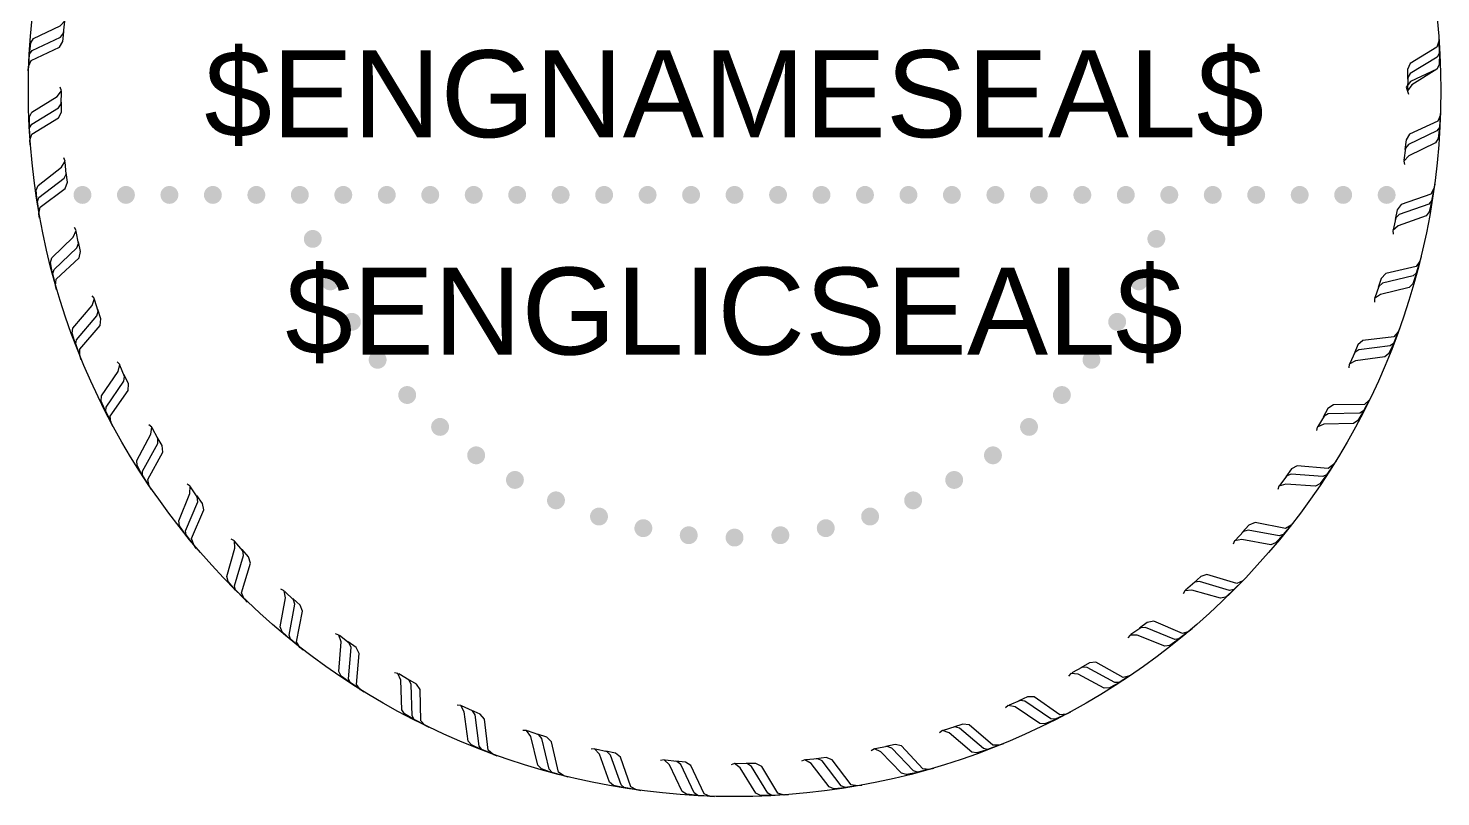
# Model space of a CAD drawing. Extents: x -0.81 to 0.81, y -0.81 to 0.81.
# Drawn here: x -0.812 to 0.812, y -0.812 to 0.072 of the extents above; entities that cross this region are included whole.
import ezdxf
from ezdxf.enums import TextEntityAlignment as Align

# ---------------------------------------------------------------- set-up
doc = ezdxf.new("R2010")
doc.units = 0
doc.header["$LTSCALE"] = 0.01
doc.header["$MEASUREMENT"] = 0
doc.layers.get('0').update_dxf_attribs({"lineweight": 20})
doc.layers.add('G-NPLT', color=252, linetype='Continuous', lineweight=20, plot=False)
doc.styles.add('COA', font='arial.ttf')

msp = doc.modelspace()

# ---------------------------------------------------------------- hatches: boundary and pattern name
at = {"linetype": 'ByBlock', "lineweight": -2, "transparency": 16777216}
h = msp.add_hatch(color=0, dxfattribs=at)
edge = h.paths.add_edge_path()
edge.add_arc((-0.75, -0.12), 0.0103, 180, 540, ccw=False)
h = msp.add_hatch(color=0, dxfattribs=at)
edge = h.paths.add_edge_path()
edge.add_arc((-0.7, -0.12), 0.0103, 180, 540, ccw=False)
h = msp.add_hatch(color=0, dxfattribs=at)
edge = h.paths.add_edge_path()
edge.add_arc((-0.65, -0.12), 0.0103, 180, 540, ccw=False)
h = msp.add_hatch(color=0, dxfattribs=at)
edge = h.paths.add_edge_path()
edge.add_arc((-0.6, -0.12), 0.0103, 180, 540, ccw=False)
h = msp.add_hatch(color=0, dxfattribs=at)
edge = h.paths.add_edge_path()
edge.add_arc((-0.55, -0.12), 0.0103, 180, 540, ccw=False)
h = msp.add_hatch(color=0, dxfattribs=at)
edge = h.paths.add_edge_path()
edge.add_arc((-0.5, -0.12), 0.0103, -180, 180)
h = msp.add_hatch(color=0, dxfattribs=at)
edge = h.paths.add_edge_path()
edge.add_arc((-0.5, -0.12), 0.0103, 180, 540, ccw=False)
h = msp.add_hatch(color=0, dxfattribs=at)
edge = h.paths.add_edge_path()
edge.add_arc((-0.45, -0.12), 0.0103, 180, 540, ccw=False)
h = msp.add_hatch(color=0, dxfattribs=at)
edge = h.paths.add_edge_path()
edge.add_arc((-0.4, -0.12), 0.0103, 180, 540, ccw=False)
h = msp.add_hatch(color=0, dxfattribs=at)
edge = h.paths.add_edge_path()
edge.add_arc((-0.35, -0.12), 0.0103, 180, 540, ccw=False)
h = msp.add_hatch(color=0, dxfattribs=at)
edge = h.paths.add_edge_path()
edge.add_arc((-0.3, -0.12), 0.0103, 180, 540, ccw=False)
h = msp.add_hatch(color=0, dxfattribs=at)
edge = h.paths.add_edge_path()
edge.add_arc((-0.25, -0.12), 0.0103, 180, 540, ccw=False)
h = msp.add_hatch(color=0, dxfattribs=at)
edge = h.paths.add_edge_path()
edge.add_arc((-0.2, -0.12), 0.0103, 180, 540, ccw=False)
h = msp.add_hatch(color=0, dxfattribs=at)
edge = h.paths.add_edge_path()
edge.add_arc((-0.15, -0.12), 0.0103, 180, 540, ccw=False)
h = msp.add_hatch(color=0, dxfattribs=at)
edge = h.paths.add_edge_path()
edge.add_arc((-0.1, -0.12), 0.0103, 180, 540, ccw=False)
h = msp.add_hatch(color=0, dxfattribs=at)
edge = h.paths.add_edge_path()
edge.add_arc((-0.05, -0.12), 0.0103, 180, 540, ccw=False)
h = msp.add_hatch(color=0, dxfattribs=at)
edge = h.paths.add_edge_path()
edge.add_arc((0, -0.12), 0.0103, 0, 360)
h = msp.add_hatch(color=0, dxfattribs=at)
edge = h.paths.add_edge_path()
edge.add_arc((0, -0.12), 0.0103, 180, 540, ccw=False)
h = msp.add_hatch(color=0, dxfattribs=at)
edge = h.paths.add_edge_path()
edge.add_arc((0.05, -0.12), 0.0103, 0, 360)
h = msp.add_hatch(color=0, dxfattribs=at)
edge = h.paths.add_edge_path()
edge.add_arc((0.1, -0.12), 0.0103, 0, 360)
h = msp.add_hatch(color=0, dxfattribs=at)
edge = h.paths.add_edge_path()
edge.add_arc((0.15, -0.12), 0.0103, 0, 360)
h = msp.add_hatch(color=0, dxfattribs=at)
edge = h.paths.add_edge_path()
edge.add_arc((0.2, -0.12), 0.0103, 0, 360)
h = msp.add_hatch(color=0, dxfattribs=at)
edge = h.paths.add_edge_path()
edge.add_arc((0.25, -0.12), 0.0103, 0, 360)
h = msp.add_hatch(color=0, dxfattribs=at)
edge = h.paths.add_edge_path()
edge.add_arc((0.3, -0.12), 0.0103, 0, 360)
h = msp.add_hatch(color=0, dxfattribs=at)
edge = h.paths.add_edge_path()
edge.add_arc((0.35, -0.12), 0.0103, 0, 360)
h = msp.add_hatch(color=0, dxfattribs=at)
edge = h.paths.add_edge_path()
edge.add_arc((0.4, -0.12), 0.0103, 0, 360)
h = msp.add_hatch(color=0, dxfattribs=at)
edge = h.paths.add_edge_path()
edge.add_arc((0.45, -0.12), 0.0103, 0, 360)
h = msp.add_hatch(color=0, dxfattribs=at)
edge = h.paths.add_edge_path()
edge.add_arc((0.5, -0.12), 0.0103, 0, 360)
h = msp.add_hatch(color=0, dxfattribs=at)
edge = h.paths.add_edge_path()
edge.add_arc((0.5, -0.12), 0.0103, -26.9915, 333.0085)
h = msp.add_hatch(color=0, dxfattribs=at)
edge = h.paths.add_edge_path()
edge.add_arc((0.55, -0.12), 0.0103, 0, 360)
h = msp.add_hatch(color=0, dxfattribs=at)
edge = h.paths.add_edge_path()
edge.add_arc((0.6, -0.12), 0.0103, 0, 360)
h = msp.add_hatch(color=0, dxfattribs=at)
edge = h.paths.add_edge_path()
edge.add_arc((0.65, -0.12), 0.0103, 0, 360)
h = msp.add_hatch(color=0, dxfattribs=at)
edge = h.paths.add_edge_path()
edge.add_arc((0.7, -0.12), 0.0103, 0, 360)
h = msp.add_hatch(color=0, dxfattribs=at)
edge = h.paths.add_edge_path()
edge.add_arc((0.75, -0.12), 0.0103, 0, 360)
h = msp.add_hatch(color=0, dxfattribs=at)
edge = h.paths.add_edge_path()
edge.add_arc((-0.4851, -0.1706), 0.0103, -174.1151, 185.8849)
h = msp.add_hatch(color=0, dxfattribs=at)
edge = h.paths.add_edge_path()
edge.add_arc((0.4851, -0.1706), 0.0103, -32.8764, 327.1236)
h = msp.add_hatch(color=0, dxfattribs=at)
edge = h.paths.add_edge_path()
edge.add_arc((-0.465, -0.2195), 0.0103, -168.2301, 191.7699)
h = msp.add_hatch(color=0, dxfattribs=at)
edge = h.paths.add_edge_path()
edge.add_arc((0.465, -0.2195), 0.0103, -38.7614, 321.2386)
h = msp.add_hatch(color=0, dxfattribs=at)
edge = h.paths.add_edge_path()
edge.add_arc((-0.4401, -0.266), 0.0103, -162.3452, 197.6548)
h = msp.add_hatch(color=0, dxfattribs=at)
edge = h.paths.add_edge_path()
edge.add_arc((0.4401, -0.266), 0.0103, -44.6463, 315.3537)
h = msp.add_hatch(color=0, dxfattribs=at)
edge = h.paths.add_edge_path()
edge.add_arc((-0.4105, -0.3097), 0.0103, -156.4602, 203.5398)
h = msp.add_hatch(color=0, dxfattribs=at)
edge = h.paths.add_edge_path()
edge.add_arc((0.4105, -0.3097), 0.0103, -50.5312, 309.4688)
h = msp.add_hatch(color=0, dxfattribs=at)
edge = h.paths.add_edge_path()
edge.add_arc((-0.3765, -0.3502), 0.0103, -150.5753, 209.4247)
h = msp.add_hatch(color=0, dxfattribs=at)
edge = h.paths.add_edge_path()
edge.add_arc((0.3765, -0.3502), 0.0103, -56.4162, 303.5838)
h = msp.add_hatch(color=0, dxfattribs=at)
edge = h.paths.add_edge_path()
edge.add_arc((-0.3387, -0.3869), 0.0103, -144.6903, 215.3097)
h = msp.add_hatch(color=0, dxfattribs=at)
edge = h.paths.add_edge_path()
edge.add_arc((0.3387, -0.3869), 0.0103, -62.3011, 297.6989)
h = msp.add_hatch(color=0, dxfattribs=at)
edge = h.paths.add_edge_path()
edge.add_arc((-0.2972, -0.4196), 0.0103, -138.8054, 221.1946)
h = msp.add_hatch(color=0, dxfattribs=at)
edge = h.paths.add_edge_path()
edge.add_arc((0.2972, -0.4196), 0.0103, -68.1861, 291.8139)
h = msp.add_hatch(color=0, dxfattribs=at)
edge = h.paths.add_edge_path()
edge.add_arc((-0.2526, -0.4479), 0.0103, -132.9205, 227.0795)
h = msp.add_hatch(color=0, dxfattribs=at)
edge = h.paths.add_edge_path()
edge.add_arc((0.2526, -0.4479), 0.0103, -74.071, 285.929)
h = msp.add_hatch(color=0, dxfattribs=at)
edge = h.paths.add_edge_path()
edge.add_arc((-0.2054, -0.4714), 0.0103, -127.0355, 232.9645)
h = msp.add_hatch(color=0, dxfattribs=at)
edge = h.paths.add_edge_path()
edge.add_arc((0.2054, -0.4714), 0.0103, -79.956, 280.044)
h = msp.add_hatch(color=0, dxfattribs=at)
edge = h.paths.add_edge_path()
edge.add_arc((-0.1559, -0.49), 0.0103, -121.1506, 238.8494)
h = msp.add_hatch(color=0, dxfattribs=at)
edge = h.paths.add_edge_path()
edge.add_arc((0.1559, -0.49), 0.0103, -85.8409, 274.1591)
h = msp.add_hatch(color=0, dxfattribs=at)
edge = h.paths.add_edge_path()
edge.add_arc((-0.1049, -0.5034), 0.0103, -115.2656, 244.7344)
h = msp.add_hatch(color=0, dxfattribs=at)
edge = h.paths.add_edge_path()
edge.add_arc((-0.0527, -0.5115), 0.0103, -109.3807, 250.6193)
h = msp.add_hatch(color=0, dxfattribs=at)
edge = h.paths.add_edge_path()
edge.add_arc((0.0527, -0.5115), 0.0103, -97.6108, 262.3892)
h = msp.add_hatch(color=0, dxfattribs=at)
edge = h.paths.add_edge_path()
edge.add_arc((0.1049, -0.5034), 0.0103, -91.7258, 268.2742)
h = msp.add_hatch(color=0, dxfattribs=at)
edge = h.paths.add_edge_path()
edge.add_arc((0, -0.5142), 0.0103, -103.4957, 256.5043)

# ---------------------------------------------------------------- linework, layer by layer
at = {"color": 0, "linetype": 'ByBlock', "lineweight": -2, "transparency": 16777216, "flags": 128}
for points in [[(-0.8111, 0.0417), (-0.8094, 0.0549), (-0.8062, 0.0599), (-0.7756, 0.0747), (-0.7698, 0.0807), (-0.7708, 0.0848)], [(-0.8124, 0.0228), (-0.812, 0.0278), (-0.8089, 0.0347), (-0.7765, 0.0499), (-0.7725, 0.0564), (-0.7714, 0.0676)], [(-0.8118, 0.028), (-0.8108, 0.0421), (-0.808, 0.046), (-0.7752, 0.0616), (-0.7719, 0.0659), (-0.7701, 0.0798)], [(0.8101, 0.062), (0.8102, 0.057), (0.8079, 0.0498), (0.7772, 0.0313), (0.7739, 0.0244), (0.774, 0.0131)], [(0.8101, 0.0567), (0.8105, 0.0427), (0.8082, 0.0384), (0.7772, 0.0195), (0.7744, 0.0149), (0.7741, 0.0009)], [(0.8108, 0.043), (0.8105, 0.0297), (0.8079, 0.0245), (0.7775, 0.0105), (0.7725, 0.0038)], [(0.8079, 0.0245), (0.7789, 0.0066), (0.7739, -0.0001)], [(-0.811, -0.0433), (-0.8108, -0.03), (-0.8081, -0.0247), (-0.7791, -0.0068), (-0.7741, -0.0002), (-0.7755, 0.0038)], [(-0.8103, -0.057), (-0.8108, -0.0429), (-0.8084, -0.0387), (-0.7774, -0.0197), (-0.7746, -0.0151), (-0.7743, -0.0012)], [(-0.8103, -0.0622), (-0.8104, -0.0572), (-0.8082, -0.05), (-0.7774, -0.0315), (-0.7741, -0.0247), (-0.7742, -0.0134)], [(0.8116, -0.0283), (0.8106, -0.0423), (0.8078, -0.0463), (0.775, -0.0619), (0.7717, -0.0662), (0.7699, -0.08)], [(0.8121, -0.0231), (0.8118, -0.028), (0.8087, -0.035), (0.7762, -0.0502), (0.7723, -0.0566), (0.7711, -0.0678)], [(0.8109, -0.042), (0.8092, -0.0552), (0.806, -0.0601), (0.7754, -0.0749), (0.7696, -0.081), (0.7706, -0.085)], [(-0.8021, -0.1278), (-0.8032, -0.1146), (-0.8011, -0.1091), (-0.7742, -0.0882), (-0.7698, -0.0811), (-0.7716, -0.0773)], [(-0.7999, -0.1414), (-0.8018, -0.1274), (-0.8, -0.123), (-0.7711, -0.1009), (-0.7688, -0.096), (-0.7699, -0.0821)], [(-0.7994, -0.1466), (-0.8, -0.1416), (-0.7985, -0.1342), (-0.7699, -0.1126), (-0.7673, -0.1054), (-0.7686, -0.0942)], [(0.8042, -0.113), (0.8017, -0.1268), (0.7985, -0.1305), (0.7643, -0.1426), (0.7606, -0.1465), (0.7574, -0.1601)], [(0.8053, -0.1078), (0.8044, -0.1128), (0.8007, -0.1193), (0.7668, -0.131), (0.7621, -0.137), (0.7598, -0.1481)], [(0.802, -0.1265), (0.799, -0.1395), (0.7953, -0.144), (0.7633, -0.1556), (0.757, -0.161), (0.7575, -0.1651)], [(-0.7843, -0.2109), (-0.7868, -0.1979), (-0.7853, -0.1922), (-0.7607, -0.1686), (-0.7572, -0.1611), (-0.7593, -0.1575)], [(-0.7808, -0.2242), (-0.7841, -0.2105), (-0.7827, -0.2059), (-0.7564, -0.1809), (-0.7545, -0.1758), (-0.7571, -0.1621)], [(-0.7797, -0.2293), (-0.7809, -0.2245), (-0.7801, -0.2169), (-0.7539, -0.1924), (-0.7521, -0.1851), (-0.7545, -0.1741)], [(0.7896, -0.1914), (0.7882, -0.1962), (0.7838, -0.2024), (0.7489, -0.2105), (0.7436, -0.216), (0.7402, -0.2267)], [(0.7844, -0.2097), (0.7801, -0.2222), (0.7759, -0.2264), (0.7429, -0.2345), (0.736, -0.2393), (0.7361, -0.2434)], [(0.788, -0.1964), (0.7841, -0.2099), (0.7805, -0.2132), (0.7452, -0.2217), (0.7411, -0.2252), (0.7365, -0.2384)], [(-0.758, -0.2918), (-0.7618, -0.279), (-0.7609, -0.2732), (-0.7389, -0.2472), (-0.7362, -0.2393), (-0.7387, -0.236)], [(-0.7531, -0.3046), (-0.7578, -0.2913), (-0.7569, -0.2866), (-0.7333, -0.259), (-0.7321, -0.2537), (-0.7361, -0.2404)], [(-0.7515, -0.3096), (-0.7531, -0.3048), (-0.7532, -0.2973), (-0.7297, -0.2702), (-0.7287, -0.2627), (-0.7322, -0.252)], [(0.7653, -0.2729), (0.7634, -0.2776), (0.7584, -0.2832), (0.7228, -0.2876), (0.717, -0.2925), (0.7125, -0.3029)], [(0.7582, -0.2905), (0.7526, -0.3026), (0.748, -0.3063), (0.7143, -0.3109), (0.707, -0.3149), (0.7066, -0.3191)], [(0.7632, -0.2777), (0.7578, -0.2908), (0.754, -0.2937), (0.718, -0.2984), (0.7135, -0.3014), (0.7075, -0.314)], [(-0.7233, -0.3694), (-0.7285, -0.3571), (-0.7282, -0.3512), (-0.7091, -0.3231), (-0.7072, -0.315), (-0.71, -0.3119)], [(-0.7171, -0.3816), (-0.7233, -0.3689), (-0.7229, -0.3641), (-0.7023, -0.3342), (-0.7015, -0.3288), (-0.7069, -0.316)], [(-0.715, -0.3864), (-0.7172, -0.3819), (-0.718, -0.3744), (-0.6975, -0.345), (-0.6972, -0.3374), (-0.7019, -0.3271)], [(0.73, -0.356), (0.7233, -0.3684), (0.7192, -0.3709), (0.6829, -0.3718), (0.6781, -0.3744), (0.6709, -0.3863)], [(0.7326, -0.3514), (0.7302, -0.3558), (0.7246, -0.361), (0.6888, -0.3616), (0.6825, -0.3659), (0.6769, -0.3757)], [(0.7237, -0.3682), (0.7169, -0.3796), (0.7119, -0.3828), (0.6779, -0.3839), (0.6702, -0.3871), (0.6694, -0.3912)], [(-0.6808, -0.443), (-0.6872, -0.4313), (-0.6875, -0.4254), (-0.6714, -0.3954), (-0.6704, -0.3871), (-0.6735, -0.3844)], [(-0.6733, -0.4545), (-0.6808, -0.4425), (-0.6808, -0.4377), (-0.6635, -0.4058), (-0.6633, -0.4003), (-0.67, -0.3881)], [(-0.6707, -0.459), (-0.6733, -0.4547), (-0.675, -0.4473), (-0.6576, -0.416), (-0.6582, -0.4084), (-0.6639, -0.3987)], [(0.6888, -0.4304), (0.6809, -0.442), (0.6765, -0.4441), (0.6403, -0.4412), (0.6353, -0.4432), (0.6268, -0.4543)], [(0.6919, -0.4261), (0.689, -0.4302), (0.6829, -0.4347), (0.6472, -0.4316), (0.6405, -0.4352), (0.634, -0.4444)], [(-0.6308, -0.5117), (-0.6384, -0.5008), (-0.6393, -0.495), (-0.6264, -0.4634), (-0.6262, -0.4551), (-0.6297, -0.4527)], [(0.6813, -0.4418), (0.6733, -0.4524), (0.668, -0.4551), (0.6341, -0.4526), (0.6261, -0.455), (0.6249, -0.459)], [(-0.6222, -0.5223), (-0.6308, -0.5112), (-0.6314, -0.5064), (-0.6175, -0.4729), (-0.6179, -0.4675), (-0.6258, -0.456)], [(-0.6191, -0.5266), (-0.6221, -0.5226), (-0.6245, -0.5154), (-0.6105, -0.4824), (-0.6119, -0.4749), (-0.6186, -0.4659)], [(0.64, -0.5), (0.6309, -0.5108), (0.6264, -0.5123), (0.5907, -0.5057), (0.5855, -0.5072), (0.5759, -0.5174)], [(0.6435, -0.4961), (0.6403, -0.4999), (0.6338, -0.5037), (0.5986, -0.4969), (0.5915, -0.4998), (0.584, -0.5082)], [(-0.5738, -0.5748), (-0.5825, -0.5647), (-0.5841, -0.5591), (-0.5746, -0.5264), (-0.5753, -0.518), (-0.5789, -0.5161)], [(-0.5642, -0.5845), (-0.5739, -0.5743), (-0.575, -0.5696), (-0.5647, -0.5348), (-0.5656, -0.5295), (-0.5747, -0.5189)], [(0.6314, -0.5106), (0.6223, -0.5204), (0.6168, -0.5225), (0.5833, -0.5164), (0.5751, -0.518), (0.5735, -0.5218)], [(-0.5606, -0.5884), (-0.5641, -0.5848), (-0.5672, -0.5779), (-0.5568, -0.5436), (-0.5589, -0.5363), (-0.5665, -0.528)], [(0.5843, -0.5642), (0.5741, -0.5739), (0.5694, -0.575), (0.5346, -0.5647), (0.5293, -0.5656), (0.5187, -0.5747)], [(0.5882, -0.5607), (0.5845, -0.5641), (0.5776, -0.5672), (0.5433, -0.5568), (0.5361, -0.5589), (0.5277, -0.5665)], [(-0.5106, -0.6316), (-0.5203, -0.6225), (-0.5225, -0.617), (-0.5164, -0.5835), (-0.518, -0.5753), (-0.5218, -0.5737)], [(-0.5, -0.6403), (-0.5107, -0.6312), (-0.5123, -0.6266), (-0.5057, -0.5909), (-0.5072, -0.5857), (-0.5173, -0.5761)], [(-0.4961, -0.6438), (-0.4999, -0.6405), (-0.5037, -0.634), (-0.4969, -0.5988), (-0.4998, -0.5918), (-0.5082, -0.5843)], [(0.5746, -0.5738), (0.5645, -0.5826), (0.5588, -0.5841), (0.5261, -0.5746), (0.5178, -0.5753), (0.5158, -0.5789)], [(0.5264, -0.6191), (0.5224, -0.6221), (0.5152, -0.6245), (0.4822, -0.6105), (0.4747, -0.6119), (0.4656, -0.6186)], [(-0.4418, -0.6815), (-0.4524, -0.6735), (-0.4551, -0.6683), (-0.4526, -0.6343), (-0.455, -0.6263), (-0.459, -0.6251)], [(-0.4303, -0.689), (-0.442, -0.6811), (-0.444, -0.6767), (-0.4411, -0.6405), (-0.4432, -0.6355), (-0.4543, -0.627)], [(0.5114, -0.6308), (0.5005, -0.6384), (0.4947, -0.6393), (0.4632, -0.6265), (0.4549, -0.6263), (0.4525, -0.6297)], [(0.5221, -0.6222), (0.511, -0.6308), (0.5062, -0.6314), (0.4727, -0.6175), (0.4672, -0.6179), (0.4558, -0.6258)], [(-0.4261, -0.6921), (-0.4302, -0.6893), (-0.4347, -0.6832), (-0.4316, -0.6474), (-0.4352, -0.6408), (-0.4444, -0.6342)], [(0.4542, -0.6734), (0.4423, -0.6808), (0.4374, -0.6809), (0.4055, -0.6635), (0.4001, -0.6633), (0.3879, -0.67)], [(0.4588, -0.6707), (0.4545, -0.6733), (0.4471, -0.675), (0.4157, -0.6576), (0.4082, -0.6582), (0.3984, -0.6639)], [(-0.3682, -0.724), (-0.3796, -0.7171), (-0.3828, -0.7122), (-0.3838, -0.6781), (-0.3871, -0.6704), (-0.3912, -0.6697)], [(-0.356, -0.7302), (-0.3684, -0.7236), (-0.3709, -0.7194), (-0.3718, -0.6831), (-0.3744, -0.6783), (-0.3863, -0.6711)], [(-0.3514, -0.7328), (-0.3558, -0.7304), (-0.3609, -0.7249), (-0.3616, -0.689), (-0.3659, -0.6827), (-0.3757, -0.6771)], [(0.4427, -0.6808), (0.4311, -0.6872), (0.4252, -0.6875), (0.3952, -0.6714), (0.3869, -0.6704), (0.3842, -0.6736)], [(0.3862, -0.715), (0.3816, -0.7172), (0.3741, -0.718), (0.3447, -0.6975), (0.3371, -0.6973), (0.3269, -0.7019)], [(-0.2905, -0.7585), (-0.3025, -0.7528), (-0.3063, -0.7483), (-0.3109, -0.7145), (-0.3149, -0.7072), (-0.319, -0.7069)], [(-0.2777, -0.7634), (-0.2907, -0.7581), (-0.2937, -0.7542), (-0.2984, -0.7182), (-0.3014, -0.7137), (-0.314, -0.7078)], [(-0.2729, -0.7655), (-0.2775, -0.7636), (-0.2832, -0.7586), (-0.2876, -0.723), (-0.2925, -0.7172), (-0.3028, -0.7127)], [(0.3692, -0.7234), (0.3569, -0.7285), (0.351, -0.7282), (0.3229, -0.7091), (0.3147, -0.7072), (0.3117, -0.71)], [(0.3814, -0.7172), (0.3687, -0.7233), (0.3639, -0.7229), (0.334, -0.7023), (0.3286, -0.7015), (0.3157, -0.7069)], [(0.3093, -0.7515), (0.3046, -0.7531), (0.297, -0.7532), (0.27, -0.7297), (0.2624, -0.7287), (0.2517, -0.7322)], [(-0.2096, -0.7847), (-0.2222, -0.7803), (-0.2264, -0.7762), (-0.2345, -0.7431), (-0.2392, -0.7362), (-0.2434, -0.7363)], [(-0.1964, -0.7882), (-0.2099, -0.7843), (-0.2132, -0.7808), (-0.2217, -0.7455), (-0.2252, -0.7413), (-0.2383, -0.7367)], [(-0.1914, -0.7899), (-0.1962, -0.7884), (-0.2024, -0.784), (-0.2105, -0.7491), (-0.216, -0.7439), (-0.2267, -0.7404)], [(0.2915, -0.758), (0.2788, -0.7619), (0.273, -0.761), (0.247, -0.739), (0.2391, -0.7362), (0.2358, -0.7387)], [(0.3043, -0.7531), (0.2911, -0.7579), (0.2863, -0.757), (0.2587, -0.7333), (0.2535, -0.7321), (0.2401, -0.7361)], [(-0.1265, -0.8023), (-0.1394, -0.7993), (-0.144, -0.7956), (-0.1555, -0.7635), (-0.161, -0.7572), (-0.1651, -0.7577)], [(-0.1129, -0.8044), (-0.1268, -0.8019), (-0.1305, -0.7988), (-0.1425, -0.7645), (-0.1465, -0.7608), (-0.16, -0.7576)], [(-0.1078, -0.8055), (-0.1127, -0.8046), (-0.1193, -0.8009), (-0.131, -0.767), (-0.137, -0.7624), (-0.1481, -0.7601)], [(0.2107, -0.7843), (0.1977, -0.7868), (0.192, -0.7853), (0.1684, -0.7607), (0.1608, -0.7572), (0.1573, -0.7594)], [(0.2239, -0.7808), (0.2103, -0.7842), (0.2057, -0.7827), (0.1807, -0.7564), (0.1756, -0.7546), (0.1619, -0.7571)], [(0.2291, -0.7797), (0.2242, -0.7809), (0.2167, -0.7801), (0.1922, -0.7539), (0.1848, -0.7521), (0.1738, -0.7545)], [(-0.0419, -0.8111), (-0.0551, -0.8094), (-0.0601, -0.8063), (-0.0749, -0.7756), (-0.081, -0.7699), (-0.085, -0.7708)], [(-0.0283, -0.8118), (-0.0423, -0.8108), (-0.0463, -0.808), (-0.0619, -0.7752), (-0.0662, -0.7719), (-0.08, -0.7702)], [(-0.023, -0.8124), (-0.028, -0.812), (-0.035, -0.809), (-0.0501, -0.7765), (-0.0566, -0.7725), (-0.0678, -0.7714)], [(0.0431, -0.811), (0.0298, -0.8108), (0.0245, -0.8081), (0.0066, -0.7792), (-0.0001, -0.7741), (-0.004, -0.7755)], [(0.0567, -0.8103), (0.0427, -0.8108), (0.0384, -0.8084), (0.0195, -0.7775), (0.0149, -0.7746), (0.0009, -0.7743)], [(0.062, -0.8103), (0.057, -0.8105), (0.0498, -0.8082), (0.0313, -0.7775), (0.0244, -0.7742), (0.0132, -0.7742)], [(0.1276, -0.8021), (0.1143, -0.8032), (0.1088, -0.8011), (0.088, -0.7742), (0.0808, -0.7699), (0.0771, -0.7716)], [(0.1411, -0.7999), (0.1272, -0.8019), (0.1227, -0.8), (0.1006, -0.7711), (0.0958, -0.7688), (0.0819, -0.7699)], [(0.1463, -0.7994), (0.1414, -0.8), (0.134, -0.7985), (0.1124, -0.7699), (0.1052, -0.7674), (0.094, -0.7686)]]:
    msp.add_lwpolyline(points, dxfattribs=at)
at = {"color": 0, "linetype": 'ByBlock', "lineweight": -2, "transparency": 16777216}
msp.add_lwpolyline([(0.7725, 0.0038), (0.7753, -0.004)], dxfattribs=at)
at = {"layer": 'G-NPLT', "color": 0, "linetype": 'ByBlock', "lineweight": -2, "transparency": 16777216}
msp.add_circle((0, 0), 0.8122, dxfattribs=at)

# ---------------------------------------------------------------- texts
at = {"color": 0, "linetype": 'ByBlock', "lineweight": -2, "transparency": 16777216, "style": 'COA'}
for tag, p in [('$ENGNAMESEAL$', (-0.0004, -0.0049)), ('$ENGLICSEAL$', (-0.0004, -0.2549))]:
    msp.add_attdef(tag, text='####', height=0.1, dxfattribs=at).set_placement(p, align=Align.MIDDLE)

doc.saveas('drawing.dxf')
